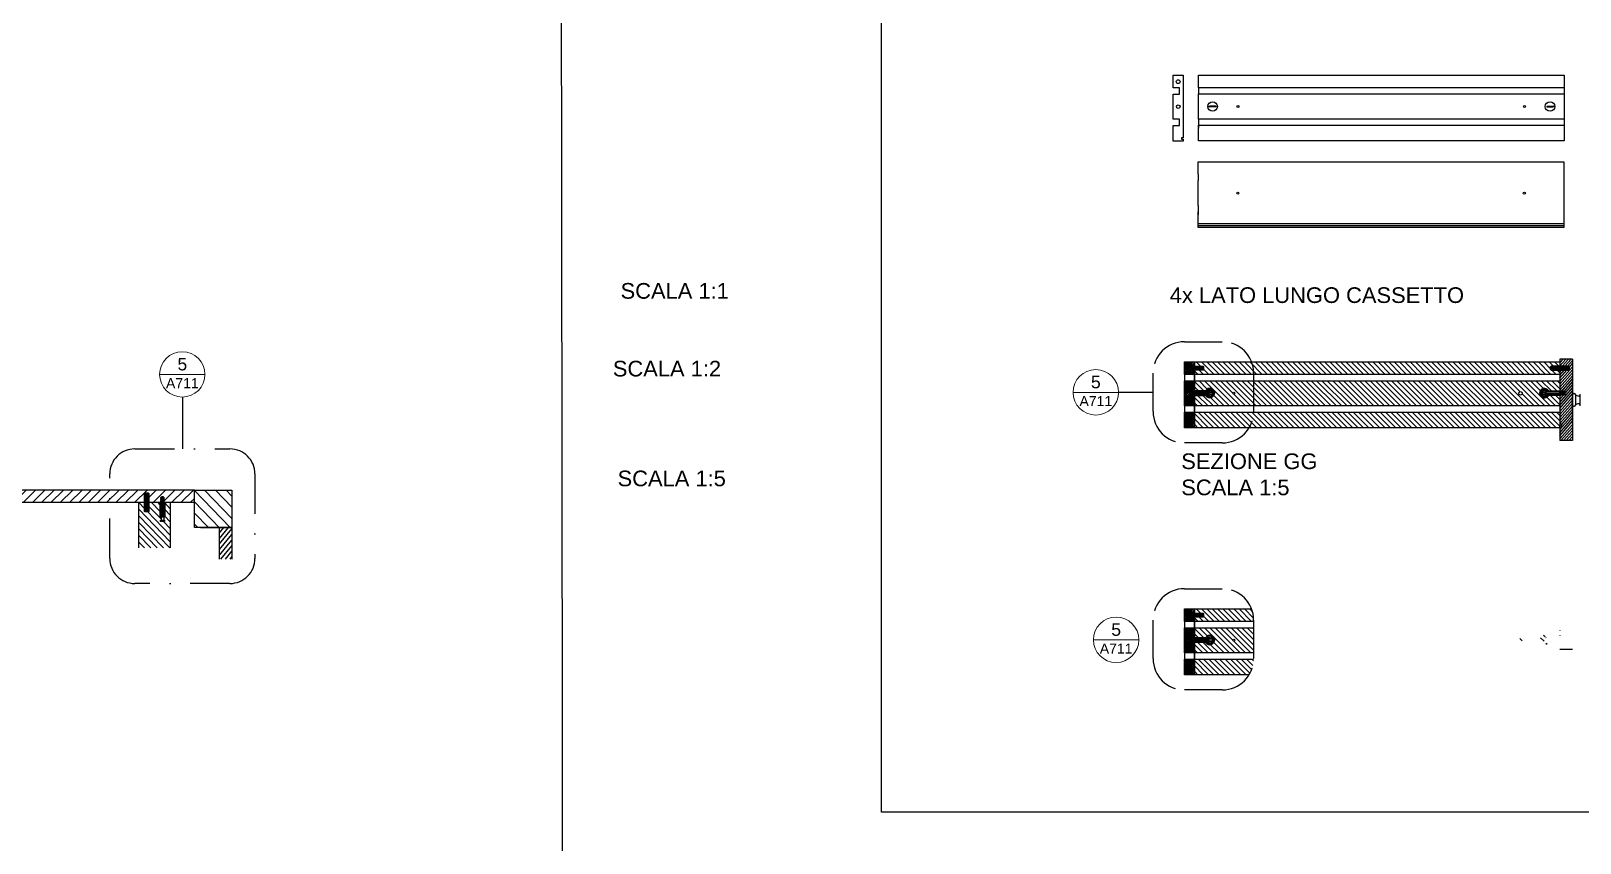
# Model space of a CAD drawing. Header units: millimetres. Extents: x 233 to 6102, y 2 to 2508.
# Drawn here: x 4704 to 4951.2, y 1903.2 to 2032.7 of the extents above; entities that cross this region are included whole.
import ezdxf
from ezdxf.enums import TextEntityAlignment as Align

# ---------------------------------------------------------------- set-up
doc = ezdxf.new("R2010")
doc.units = ezdxf.units.MM
doc.linetypes.add('TRATTOPUNTO2', pattern=[12.7, 6.35, -3.175, 0, -3.175])
doc.layers.add('A-ANNO-SYMB', color=202, linetype='Continuous', lineweight=18)
for name, color, linetype in [('ALTRE LINEE', 70, 'Continuous'), ('CONTRONO SEZIONI', 26, 'Continuous'), ('G-ANNO-GEOMETRY', 7, 'Continuous'), ('G-ANNO-SYSTEM', 7, 'Continuous'), ('SIMBOLI', 201, 'Continuous'), ('Viti', 3, 'Continuous')]:
    doc.layers.add(name, color=color, linetype=linetype)
doc.styles.add('ARIAL', font='arial.ttf')
doc.styles.get("Standard").update_dxf_attribs({"font": 'arial.ttf'})
pattern_1 = [(45, (4313.34724, 2097.5608), (-0.12796865, 0.12796865), [])]
pattern_2 = [(45, (4313.34724, 2058.18178), (-0.12796865, 0.12796865), [])]

# ---------------------------------------------------------------- blocks, each defined once
blk = doc.blocks.new('DETAGLI')
at = {"layer": 'A-ANNO-SYMB', "linetype": 'Continuous'}
blk.add_line((486.66, 356.17), (504.76, 356.17), dxfattribs=at)
blk.add_circle((495.71, 356.17), 9.05, dxfattribs=at)
for tag, p in [('TAVOLA', (495.71, 362.76)), ('SEZIONE', (495.71, 354.67))]:
    blk.add_attdef(tag, text='', height=5, dxfattribs=at).set_placement(p, align=Align.TOP_CENTER)

msp = doc.modelspace()

# ---------------------------------------------------------------- hatches: boundary and pattern name
at = {"layer": 'ALTRE LINEE'}
h = msp.add_hatch(dxfattribs=at)
h.set_pattern_fill('ANSI31', color=256, scale=0.057)
h.set_pattern_definition(pattern_1)
h.paths.add_polyline_path([(4889.68, 1978.62), (4888.29, 1978.62), (4888.18, 1978.71), (4888.18, 1979.13), (4888.29, 1979.22), (4889.68, 1979.22), (4889.68, 1979.92), (4888.07, 1979.92), (4888.07, 1977.92), (4889.68, 1977.92)])
h = msp.add_hatch(dxfattribs=at)
h.set_pattern_fill('ANSI31', color=256, scale=0.19, angle=90)
h.set_pattern_definition([(135, (4313.34724, 2097.5608), (-0.42656217, -0.42656217), [])])
h.paths.add_polyline_path([(4895.82, 1974.92, -1), (4896.14, 1974.92, -1)], flags=16)
h.paths.add_polyline_path([(4895.89, 1974.92, -1), (4896.07, 1974.92, -1)], flags=0)
h.paths.add_polyline_path([(4892.88, 1974.95, -0.74706), (4891.49, 1974.53), (4891.49, 1974.58, 0.147415), (4892.34, 1974.47, 0.084542), (4892.46, 1974.76), (4891.97, 1974.76), (4891.97, 1974.56), (4891.88, 1974.56), (4891.88, 1975.33), (4891.97, 1975.33), (4891.97, 1975.12), (4892.46, 1975.12, 0.085849), (4892.34, 1975.42, 0.147415), (4891.49, 1975.31), (4891.49, 1975.36, -0.74706)], flags=16)
h.paths.add_polyline_path([(4892.72, 1974.65), (4892.49, 1974.65), (4892.49, 1975.24), (4892.72, 1975.24)], flags=0)
h.paths.add_polyline_path([(4941.99, 1974.92, -1), (4941.42, 1974.92, -1)], flags=16)
h.paths.add_polyline_path([(4941.49, 1974.98), (4941.64, 1974.98), (4941.64, 1975.13), (4941.76, 1975.13), (4941.76, 1974.98), (4941.91, 1974.98), (4941.91, 1974.86), (4941.76, 1974.86), (4941.76, 1974.71), (4941.64, 1974.71), (4941.64, 1974.86), (4941.49, 1974.86)], flags=0)
h.paths.add_polyline_path([(4944.8, 1974.94, -0.74706), (4946.19, 1975.35), (4946.19, 1975.3, 0.147415), (4945.34, 1975.42, 0.084542), (4945.23, 1975.12), (4945.71, 1975.12), (4945.71, 1975.33), (4945.8, 1975.33), (4945.8, 1974.56), (4945.71, 1974.56), (4945.71, 1974.76), (4945.23, 1974.76, 0.085849), (4945.34, 1974.46, 0.147415), (4946.19, 1974.58), (4946.19, 1974.53, -0.74706)], flags=16)
h.paths.add_polyline_path([(4944.97, 1975.24), (4945.2, 1975.24), (4945.2, 1974.65), (4944.97, 1974.65)], flags=0)
h.paths.add_polyline_path([(4946.5, 1979.13), (4946.61, 1979.22), (4948, 1979.22), (4948, 1979.92), (4889.68, 1979.92), (4889.68, 1979.22), (4891.08, 1979.22), (4891.19, 1979.13), (4891.19, 1978.71), (4891.08, 1978.62), (4889.68, 1978.62), (4889.68, 1977.92), (4948, 1977.92), (4948, 1978.62), (4946.61, 1978.62), (4946.5, 1978.71)])
h.paths.add_polyline_path([(4948, 1971.92), (4889.68, 1971.92), (4889.68, 1969.97), (4889.68, 1969.42), (4891.29, 1969.42), (4948, 1969.42), (4948, 1969.67)])
h.paths.add_polyline_path([(4945.8, 1974.59), (4945.8, 1975.29), (4947.95, 1975.29), (4947.95, 1975.33), (4948, 1975.33), (4948, 1976.92), (4889.68, 1976.92), (4889.68, 1975.33), (4889.74, 1975.33), (4889.74, 1975.29), (4891.88, 1975.29), (4891.88, 1974.59), (4889.74, 1974.59), (4889.74, 1974.56), (4889.68, 1974.56), (4889.68, 1972.92), (4948, 1972.92), (4948, 1974.56), (4947.95, 1974.56), (4947.95, 1974.59)])
h = msp.add_hatch(dxfattribs=at)
h.set_pattern_fill('ANSI31', color=256, scale=0.1, angle=184)
h.set_pattern_definition([(229, (4313.34724, 2097.5608), (0.23962029, -0.20829874), [])])
edge = h.paths.add_edge_path()
edge.add_line((4950, 1980.37), (4948, 1980.37))
edge.add_line((4948, 1980.37), (4948, 1979.22))
edge.add_line((4948, 1979.22), (4949.39, 1979.22))
edge.add_line((4949.39, 1979.22), (4949.51, 1979.13))
edge.add_line((4949.51, 1979.13), (4949.51, 1978.71))
edge.add_line((4949.51, 1978.71), (4949.39, 1978.62))
edge.add_line((4949.39, 1978.62), (4948, 1978.62))
edge.add_line((4948, 1978.62), (4948, 1975.16))
edge.add_line((4948, 1975.16), (4948.14, 1975.16))
edge.add_line((4948.14, 1975.16), (4948.16, 1975.25))
edge.add_line((4948.16, 1975.25), (4948.21, 1975.25))
edge.add_line((4948.21, 1975.25), (4948.21, 1975.16))
edge.add_line((4948.21, 1975.16), (4948.3, 1975.16))
edge.add_line((4948.3, 1975.16), (4948.32, 1975.25))
edge.add_line((4948.32, 1975.25), (4948.37, 1975.25))
edge.add_line((4948.37, 1975.25), (4948.37, 1975.16))
edge.add_line((4948.37, 1975.16), (4948.44, 1975.16))
edge.add_line((4948.44, 1975.16), (4948.47, 1975.25))
edge.add_line((4948.47, 1975.25), (4948.52, 1975.25))
edge.add_line((4948.52, 1975.25), (4948.52, 1975.16))
edge.add_line((4948.52, 1975.16), (4948.59, 1975.16))
edge.add_line((4948.59, 1975.16), (4948.61, 1975.25))
edge.add_line((4948.61, 1975.25), (4948.66, 1975.25))
edge.add_line((4948.66, 1975.25), (4948.66, 1975.16))
edge.add_line((4948.66, 1975.16), (4948.73, 1975.16))
edge.add_line((4948.73, 1975.16), (4948.75, 1975.25))
edge.add_line((4948.75, 1975.25), (4948.8, 1975.25))
edge.add_line((4948.8, 1975.25), (4948.8, 1975.16))
edge.add_line((4948.8, 1975.16), (4948.85, 1975.16))
edge.add_arc((4948.65, 1974.96), 0.285, -46.2996, 46.2996, ccw=False)
edge.add_line((4948.85, 1974.75), (4948.68, 1974.75))
edge.add_line((4948.68, 1974.75), (4948.65, 1974.67))
edge.add_line((4948.65, 1974.67), (4948.6, 1974.67))
edge.add_line((4948.6, 1974.67), (4948.6, 1974.75))
edge.add_line((4948.6, 1974.75), (4948.53, 1974.75))
edge.add_line((4948.53, 1974.75), (4948.51, 1974.67))
edge.add_line((4948.51, 1974.67), (4948.46, 1974.67))
edge.add_line((4948.46, 1974.67), (4948.46, 1974.75))
edge.add_line((4948.46, 1974.75), (4948.39, 1974.75))
edge.add_line((4948.39, 1974.75), (4948.37, 1974.67))
edge.add_line((4948.37, 1974.67), (4948.32, 1974.67))
edge.add_line((4948.32, 1974.67), (4948.32, 1974.75))
edge.add_line((4948.32, 1974.75), (4948.25, 1974.75))
edge.add_line((4948.25, 1974.75), (4948.23, 1974.67))
edge.add_line((4948.23, 1974.67), (4948.18, 1974.67))
edge.add_line((4948.18, 1974.67), (4948.18, 1974.75))
edge.add_line((4948.18, 1974.75), (4948.09, 1974.75))
edge.add_line((4948.09, 1974.75), (4948.07, 1974.67))
edge.add_line((4948.07, 1974.67), (4948, 1974.67))
edge.add_line((4948, 1974.67), (4948, 1969.97))
edge.add_line((4948, 1969.97), (4948.3, 1969.97))
edge.add_line((4948.3, 1969.97), (4948.3, 1969.72))
edge.add_line((4948.3, 1969.72), (4948, 1969.72))
edge.add_line((4948, 1969.72), (4948, 1969.42))
edge.add_line((4948, 1969.42), (4948, 1967.37))
edge.add_line((4948, 1967.37), (4950, 1967.37))
edge.add_line((4950, 1967.37), (4950, 1980.37))
h = msp.add_hatch(dxfattribs=at)
h.set_pattern_fill('ANSI31', color=256, scale=0.057)
h.set_pattern_definition(pattern_1)
h.paths.add_polyline_path([(4889.68, 1976.92), (4888.07, 1976.92), (4888.07, 1972.92), (4889.68, 1972.92), (4889.68, 1974.75), (4889.66, 1974.75), (4889.67, 1974.72), (4889.67, 1974.67), (4889.62, 1974.67), (4889.6, 1974.75), (4889.5, 1974.75), (4889.51, 1974.72), (4889.51, 1974.67), (4889.46, 1974.67), (4889.44, 1974.75), (4889.36, 1974.75), (4889.37, 1974.72), (4889.37, 1974.67), (4889.32, 1974.67), (4889.29, 1974.75), (4889.22, 1974.75), (4889.22, 1974.72), (4889.22, 1974.67), (4889.17, 1974.67), (4889.15, 1974.75), (4889.07, 1974.75), (4889.08, 1974.72), (4889.08, 1974.67), (4889.03, 1974.67), (4889.01, 1974.75), (4888.83, 1974.75, -0.427564), (4888.83, 1975.16), (4888.9, 1975.16), (4888.89, 1975.2), (4888.89, 1975.25), (4888.94, 1975.25), (4888.96, 1975.16), (4889.04, 1975.16), (4889.03, 1975.2), (4889.03, 1975.25), (4889.08, 1975.25), (4889.1, 1975.16), (4889.18, 1975.16), (4889.17, 1975.2), (4889.17, 1975.25), (4889.22, 1975.25), (4889.24, 1975.16), (4889.32, 1975.16), (4889.31, 1975.2), (4889.31, 1975.25), (4889.36, 1975.25), (4889.39, 1975.16), (4889.48, 1975.16), (4889.47, 1975.2), (4889.47, 1975.25), (4889.52, 1975.25), (4889.55, 1975.16), (4889.68, 1975.16)])
h.paths.add_polyline_path([(4889.68, 1971.92), (4888.07, 1971.92), (4888.07, 1969.42), (4889.68, 1969.42), (4889.68, 1969.72), (4889.38, 1969.72), (4889.38, 1969.97), (4889.68, 1969.97)])
h = msp.add_hatch(dxfattribs=at)
h.set_pattern_fill('ANSI31', color=256, scale=0.39, angle=269)
h.set_pattern_definition([(314, (4214.6004, 2010.1503), (0.8907225, 0.8601607), [])])
h.paths.add_polyline_path([(4676.86, 1959.49), (4670.86, 1959.49), (4670.86, 1953.49), (4676.86, 1953.49)])
h.paths.add_polyline_path([(4730.11, 1959.49), (4730.11, 1953.49), (4736.11, 1953.49), (4736.11, 1959.49)])
h = msp.add_hatch(dxfattribs=at)
h.set_pattern_fill('ANSI31', color=256, scale=0.33)
h.set_pattern_definition([(45, (4214.6004, 2010.1503), (-0.7408711, 0.7408711), [])])
edge = h.paths.add_edge_path()
edge.add_line((4722.12, 1957.49), (4722.12, 1958.86))
edge.add_line((4722.12, 1958.86), (4722.52, 1958.86))
edge.add_line((4722.52, 1958.86), (4722.52, 1959.49))
edge.add_line((4722.52, 1959.49), (4676.86, 1959.49))
edge.add_line((4676.86, 1959.49), (4676.86, 1957.49))
edge.add_line((4676.86, 1957.49), (4681.67, 1957.49))
edge.add_line((4681.67, 1957.49), (4681.67, 1957.55))
edge.add_line((4681.67, 1957.55), (4681.76, 1957.58))
edge.add_line((4681.76, 1957.58), (4681.76, 1957.68))
edge.add_line((4681.76, 1957.68), (4681.67, 1957.65))
edge.add_line((4681.67, 1957.65), (4681.67, 1957.72))
edge.add_line((4681.67, 1957.72), (4681.76, 1957.74))
edge.add_line((4681.76, 1957.74), (4681.76, 1957.82))
edge.add_line((4681.76, 1957.82), (4681.67, 1957.8))
edge.add_line((4681.67, 1957.8), (4681.67, 1957.86))
edge.add_line((4681.67, 1957.86), (4681.76, 1957.88))
edge.add_line((4681.76, 1957.88), (4681.76, 1957.96))
edge.add_line((4681.76, 1957.96), (4681.67, 1957.94))
edge.add_line((4681.67, 1957.94), (4681.67, 1958))
edge.add_line((4681.67, 1958), (4681.76, 1958.02))
edge.add_line((4681.76, 1958.02), (4681.76, 1958.1))
edge.add_line((4681.76, 1958.1), (4681.67, 1958.08))
edge.add_line((4681.67, 1958.08), (4681.67, 1958.14))
edge.add_line((4681.67, 1958.14), (4681.76, 1958.16))
edge.add_line((4681.76, 1958.16), (4681.76, 1958.34))
edge.add_arc((4681.96, 1958.14), 0.285, 43.7004, 136.2996, ccw=False)
edge.add_line((4682.17, 1958.34), (4682.17, 1958.28))
edge.add_line((4682.17, 1958.28), (4682.25, 1958.3))
edge.add_line((4682.25, 1958.3), (4682.25, 1958.24))
edge.add_line((4682.25, 1958.24), (4682.17, 1958.21))
edge.add_line((4682.17, 1958.21), (4682.17, 1958.14))
edge.add_line((4682.17, 1958.14), (4682.25, 1958.16))
edge.add_line((4682.25, 1958.16), (4682.25, 1958.1))
edge.add_line((4682.25, 1958.1), (4682.17, 1958.07))
edge.add_line((4682.17, 1958.07), (4682.17, 1958))
edge.add_line((4682.17, 1958), (4682.25, 1958.02))
edge.add_line((4682.25, 1958.02), (4682.25, 1957.96))
edge.add_line((4682.25, 1957.96), (4682.17, 1957.93))
edge.add_line((4682.17, 1957.93), (4682.17, 1957.85))
edge.add_line((4682.17, 1957.85), (4682.25, 1957.88))
edge.add_line((4682.25, 1957.88), (4682.25, 1957.81))
edge.add_line((4682.25, 1957.81), (4682.17, 1957.79))
edge.add_line((4682.17, 1957.79), (4682.17, 1957.69))
edge.add_line((4682.17, 1957.69), (4682.25, 1957.71))
edge.add_line((4682.25, 1957.71), (4682.25, 1957.65))
edge.add_line((4682.25, 1957.65), (4682.17, 1957.63))
edge.add_line((4682.17, 1957.63), (4682.17, 1957.49))
edge.add_line((4682.17, 1957.49), (4684.05, 1957.49))
edge.add_line((4684.05, 1957.49), (4684.05, 1958.86))
edge.add_line((4684.05, 1958.86), (4684.17, 1959.01))
edge.add_line((4684.17, 1959.01), (4684.73, 1959.01))
edge.add_line((4684.73, 1959.01), (4684.85, 1958.86))
edge.add_line((4684.85, 1958.86), (4684.85, 1957.49))
edge.add_line((4684.85, 1957.49), (4722.12, 1957.49))
h.paths.add_polyline_path([(4724.81, 1957.49), (4724.81, 1957.63), (4725.02, 1957.57), (4725.02, 1959.49), (4722.52, 1959.49), (4722.52, 1958.86), (4722.92, 1958.86), (4722.92, 1957.49)])
h.paths.add_polyline_path([(4725.02, 1957.79), (4725.3, 1957.72), (4725.3, 1957.67), (4725.25, 1957.67), (4725.22, 1957.68), (4725.22, 1957.49), (4730.11, 1957.49), (4730.11, 1959.49), (4725.02, 1959.49)])
h = msp.add_hatch(dxfattribs=at)
h.set_pattern_fill('ANSI31', color=256, scale=0.23, angle=269)
h.set_pattern_definition([(314, (4214.6004, 2010.15034), (0.5252979, 0.5072743), [])])
h.paths.add_polyline_path([(4724.67, 1957.44), (4724.78, 1957.44), (4724.78, 1955.29), (4724.67, 1955.29)])
h.paths.add_polyline_path([(4724.97, 1955.29), (4724.78, 1955.29), (4724.78, 1957.44), (4724.97, 1957.44)])
h.paths.add_polyline_path([(4725.07, 1955.29), (4724.97, 1955.29), (4724.97, 1957.44), (4725.07, 1957.44)])
h.paths.add_polyline_path([(4725.27, 1955.29), (4725.07, 1955.29), (4725.07, 1957.44), (4725.27, 1957.44)])
h.paths.add_polyline_path([(4725.38, 1955.29), (4725.27, 1955.29), (4725.27, 1957.44), (4725.38, 1957.44)])
h.paths.add_polyline_path([(4725.21, 1955.2), (4725.21, 1954.69), (4724.84, 1954.69), (4724.84, 1955.2)])
h.paths.add_polyline_path([(4724.73, 1954.46), (4724.73, 1954.69), (4725.32, 1954.69), (4725.32, 1954.46)])
h.paths.add_polyline_path([(4680.7, 1950.29), (4685.7, 1950.29), (4685.7, 1957.49), (4684.85, 1957.49), (4684.85, 1956.14), (4684.73, 1955.99), (4684.45, 1955.99), (4684.17, 1955.99), (4684.05, 1956.14), (4684.05, 1957.49), (4682.34, 1957.49), (4682.34, 1957.44), (4682.3, 1955.29), (4682.34, 1955.29), (4682.34, 1955.2), (4682.13, 1955.2), (4682.13, 1954.69), (4682.25, 1954.69), (4682.25, 1954.46), (4681.66, 1954.46), (4681.66, 1954.69), (4681.77, 1954.69), (4681.77, 1955.2), (4681.56, 1955.2), (4681.56, 1955.29), (4681.6, 1957.44), (4681.56, 1957.44), (4680.7, 1957.45)])
h.paths.add_polyline_path([(4721.27, 1950.29), (4726.27, 1950.29), (4726.27, 1957.49), (4725.41, 1957.49), (4725.41, 1957.44), (4724.64, 1957.44), (4724.64, 1957.49), (4722.92, 1957.49), (4722.92, 1956.14), (4722.12, 1956.14), (4722.12, 1957.49), (4721.27, 1957.49)])
h = msp.add_hatch(dxfattribs=at)
h.set_pattern_fill('ANSI31', color=256, scale=0.18, angle=185)
h.set_pattern_definition([(230, (4214.6004, 2010.15034), (0.4377944, -0.3673531), [])])
h.paths.add_polyline_path([(4734.11, 1953.49), (4736.11, 1953.49), (4736.11, 1948.49), (4734.11, 1948.49)])
h = msp.add_hatch(dxfattribs=at)
h.set_pattern_fill('ANSI31', color=256, scale=0.057)
h.set_pattern_definition(pattern_2)
h.paths.add_polyline_path([(4889.68, 1939.24), (4888.29, 1939.24), (4888.18, 1939.33), (4888.18, 1939.75), (4888.29, 1939.84), (4889.68, 1939.84), (4889.68, 1940.54), (4888.07, 1940.54), (4888.07, 1938.54), (4889.68, 1938.54)])
h = msp.add_hatch(dxfattribs=at)
h.set_pattern_fill('ANSI31', color=256, scale=0.19, angle=90)
h.set_pattern_definition([(135, (4313.34724, 2058.1818), (-0.42656217, -0.42656217), [])])
h.paths.add_polyline_path([(4895.82, 1935.54, -1), (4896.14, 1935.54, -1)], flags=16)
h.paths.add_polyline_path([(4895.89, 1935.54, -1), (4896.07, 1935.54, -1)], flags=0)
h.paths.add_polyline_path([(4892.88, 1935.57, -0.74706), (4891.49, 1935.16), (4891.49, 1935.2, 0.147415), (4892.34, 1935.09, 0.084542), (4892.46, 1935.38), (4891.97, 1935.38), (4891.97, 1935.18), (4891.88, 1935.18), (4891.88, 1935.95), (4891.97, 1935.95), (4891.97, 1935.75), (4892.46, 1935.75, 0.085849), (4892.34, 1936.04, 0.147415), (4891.49, 1935.93), (4891.49, 1935.98, -0.74706)], flags=16)
h.paths.add_polyline_path([(4892.72, 1935.27), (4892.49, 1935.27), (4892.49, 1935.86), (4892.72, 1935.86)], flags=0)
h.paths.add_polyline_path([(4941.99, 1935.54, -1), (4941.42, 1935.54, -1)], flags=16)
h.paths.add_polyline_path([(4941.49, 1935.6), (4941.64, 1935.6), (4941.64, 1935.75), (4941.76, 1935.75), (4941.76, 1935.6), (4941.91, 1935.6), (4941.91, 1935.48), (4941.76, 1935.48), (4941.76, 1935.33), (4941.64, 1935.33), (4941.64, 1935.48), (4941.49, 1935.48)], flags=0)
h.paths.add_polyline_path([(4944.8, 1935.56, -0.74706), (4946.19, 1935.97), (4946.19, 1935.93, 0.147415), (4945.34, 1936.04, 0.084542), (4945.23, 1935.75), (4945.71, 1935.75), (4945.71, 1935.95), (4945.8, 1935.95), (4945.8, 1935.18), (4945.71, 1935.18), (4945.71, 1935.38), (4945.23, 1935.38, 0.085849), (4945.34, 1935.09, 0.147415), (4946.19, 1935.2), (4946.19, 1935.15, -0.74706)], flags=16)
h.paths.add_polyline_path([(4944.97, 1935.86), (4945.2, 1935.86), (4945.2, 1935.27), (4944.97, 1935.27)], flags=0)
edge = h.paths.add_edge_path()
edge.add_arc((4894.13, 1932.62), 5, 328.9262, 359.0751)
edge.add_line((4899.13, 1932.54), (4889.68, 1932.54))
edge.add_line((4889.68, 1932.54), (4889.68, 1930.59))
edge.add_line((4889.68, 1930.59), (4889.68, 1930.04))
edge.add_line((4889.68, 1930.04), (4898.41, 1930.04))
h.paths.add_polyline_path([(4899.13, 1933.54), (4899.13, 1937.54), (4889.68, 1937.54), (4889.68, 1935.95), (4889.74, 1935.95), (4889.74, 1935.91), (4891.88, 1935.91), (4891.88, 1935.21), (4889.74, 1935.21), (4889.74, 1935.18), (4889.68, 1935.18), (4889.68, 1933.54)])
h.paths.add_polyline_path([(4948, 1937.54), (4947.95, 1935.95), (4948, 1935.95)])
edge = h.paths.add_edge_path()
edge.add_arc((4894.13, 1938.76), 5, 360, 380.9284)
edge.add_line((4898.8, 1940.54), (4889.68, 1940.54))
edge.add_line((4889.68, 1940.54), (4889.68, 1939.84))
edge.add_line((4889.68, 1939.84), (4891.08, 1939.84))
edge.add_line((4891.08, 1939.84), (4891.19, 1939.75))
edge.add_line((4891.19, 1939.75), (4891.19, 1939.33))
edge.add_line((4891.19, 1939.33), (4891.08, 1939.24))
edge.add_line((4891.08, 1939.24), (4889.68, 1939.24))
edge.add_line((4889.68, 1939.24), (4889.68, 1938.54))
edge.add_line((4889.68, 1938.54), (4899.13, 1938.54))
edge.add_line((4899.13, 1938.54), (4899.13, 1938.76))
h = msp.add_hatch(dxfattribs=at)
h.set_pattern_fill('ANSI31', color=256, scale=0.057)
h.set_pattern_definition(pattern_2)
h.paths.add_polyline_path([(4889.68, 1937.54), (4888.07, 1937.54), (4888.07, 1933.54), (4889.68, 1933.54), (4889.68, 1935.37), (4889.66, 1935.37), (4889.67, 1935.34), (4889.67, 1935.29), (4889.62, 1935.29), (4889.6, 1935.37), (4889.5, 1935.37), (4889.51, 1935.34), (4889.51, 1935.29), (4889.46, 1935.29), (4889.44, 1935.37), (4889.36, 1935.37), (4889.37, 1935.34), (4889.37, 1935.29), (4889.32, 1935.29), (4889.29, 1935.37), (4889.22, 1935.37), (4889.22, 1935.34), (4889.22, 1935.29), (4889.17, 1935.29), (4889.15, 1935.37), (4889.07, 1935.37), (4889.08, 1935.34), (4889.08, 1935.29), (4889.03, 1935.29), (4889.01, 1935.37), (4888.83, 1935.37, -0.427564), (4888.83, 1935.78), (4888.9, 1935.78), (4888.89, 1935.82), (4888.89, 1935.87), (4888.94, 1935.87), (4888.96, 1935.78), (4889.04, 1935.78), (4889.03, 1935.82), (4889.03, 1935.87), (4889.08, 1935.87), (4889.1, 1935.78), (4889.18, 1935.78), (4889.17, 1935.82), (4889.17, 1935.87), (4889.22, 1935.87), (4889.24, 1935.78), (4889.32, 1935.78), (4889.31, 1935.82), (4889.31, 1935.87), (4889.36, 1935.87), (4889.39, 1935.78), (4889.48, 1935.78), (4889.47, 1935.82), (4889.47, 1935.87), (4889.52, 1935.87), (4889.55, 1935.78), (4889.68, 1935.78)])
h.paths.add_polyline_path([(4889.68, 1932.54), (4888.07, 1932.54), (4888.07, 1930.04), (4889.68, 1930.04), (4889.68, 1930.34), (4889.38, 1930.34), (4889.38, 1930.59), (4889.68, 1930.59)])
at = {"layer": 'Viti'}
h = msp.add_hatch(dxfattribs=at)
h.set_pattern_fill('ANSI31', color=256, scale=0.0084, angle=180)
h.set_pattern_definition([(225, (5524.338976, 1852.326216), (0.0188585379, -0.0188585379), [])])
h.paths.add_polyline_path([(4892.88, 1974.95, 0.294676), (4892.44, 1975.64), (4892.34, 1975.42, -0.085849), (4892.46, 1975.12), (4892.49, 1975.12), (4892.49, 1975.24), (4892.72, 1975.24), (4892.72, 1974.65), (4892.49, 1974.65), (4892.49, 1974.76), (4892.46, 1974.76, -0.084542), (4892.34, 1974.47, -0.094878), (4891.78, 1974.49), (4891.78, 1974.27, 0.559973)])
h = msp.add_hatch(dxfattribs=at)
h.set_pattern_fill('ANSI31', color=256, scale=0.0084)
h.set_pattern_definition([(45, (4313.347243, 2097.56081), (-0.0188585379, 0.0188585379), [])])
h.paths.add_polyline_path([(4944.8, 1974.94, 0.294676), (4945.25, 1974.25), (4945.34, 1974.46, -0.085849), (4945.23, 1974.76), (4945.2, 1974.76), (4945.2, 1974.65), (4944.97, 1974.65), (4944.97, 1975.24), (4945.2, 1975.24), (4945.2, 1975.12), (4945.23, 1975.12, -0.084542), (4945.34, 1975.42, -0.094878), (4945.9, 1975.4), (4945.9, 1975.62, 0.559973)])
h = msp.add_hatch(dxfattribs=at)
h.set_pattern_fill('ANSI31', color=256, scale=0.0084, angle=180)
h.set_pattern_definition([(225, (5524.338976, 1812.947183), (0.0188585379, -0.0188585379), [])])
h.paths.add_polyline_path([(4892.88, 1935.57, 0.294676), (4892.44, 1936.26), (4892.34, 1936.04, -0.085849), (4892.46, 1935.75), (4892.49, 1935.75), (4892.49, 1935.86), (4892.72, 1935.86), (4892.72, 1935.27), (4892.49, 1935.27), (4892.49, 1935.38), (4892.46, 1935.38, -0.084542), (4892.34, 1935.09, -0.094878), (4891.78, 1935.11), (4891.78, 1934.89, 0.559973)])

# ---------------------------------------------------------------- linework, layer by layer
at = {"layer": 'ALTRE LINEE'}
for p, q in [((4890.33, 2025.65), (4891.94, 2025.65)), ((4890.33, 2023.65), (4890.33, 2025.65)), ((4890.33, 2025.65), (4948.66, 2025.65)), ((4948.66, 2025.65), (4948.66, 2015.15)), ((4948.66, 2023.65), (4890.33, 2023.65)), ((4890.33, 2023.65), (4890.33, 2022.65)), ((4890.33, 2018.65), (4890.33, 2022.65)), ((4890.33, 2022.65), (4948.66, 2022.65)), ((4948.66, 2018.65), (4890.33, 2018.65)), ((4890.33, 2018.65), (4890.33, 2017.17)), ((4890.33, 2015.15), (4890.33, 2017.65)), ((4890.33, 2017.65), (4948.66, 2017.65)), ((4891.94, 2015.15), (4890.33, 2015.15)), ((4948.66, 2015.15), (4891.94, 2015.15)), ((4890.3, 2011.84), (4891.91, 2011.84)), ((4890.3, 2009.84), (4890.3, 2011.84)), ((4890.3, 2011.84), (4948.62, 2011.84)), ((4890.3, 2009.84), (4890.3, 2008.84)), ((4948.62, 2011.84), (4948.62, 2001.34)), ((4890.3, 2004.84), (4890.3, 2008.84)), ((4890.3, 2004.84), (4890.3, 2003.36)), ((4890.3, 2001.34), (4890.3, 2003.84)), ((4948.62, 2001.94), (4890.3, 2001.94)), ((4948.62, 2001.64), (4890.3, 2001.64)), ((4948.62, 2001.34), (4890.3, 2001.34)), ((4889.68, 1979.92), (4948, 1979.92)), ((4948, 1980.37), (4948, 1979.22)), ((4950, 1980.37), (4948, 1980.37)), ((4950, 1980.37), (4950, 1967.37)), ((4888.07, 1977.92), (4888.07, 1976.92)), ((4948, 1977.92), (4889.68, 1977.92)), ((4948, 1978.62), (4948, 1969.42)), ((4889.68, 1972.92), (4889.68, 1976.92)), ((4889.68, 1976.92), (4948, 1976.92)), ((4950.2, 1974.87), (4950.3, 1974.87)), ((4888.07, 1972.92), (4888.07, 1971.92)), ((4948, 1972.92), (4889.68, 1972.92)), ((4889.68, 1972.92), (4889.68, 1971.44)), ((4950, 1972.43), (4950, 1974.43)), ((4950, 1973.65), (4950.01, 1973.65)), ((4950.2, 1972.87), (4950.3, 1972.87)), ((4950.5, 1974.67), (4950.5, 1973.07)), ((4951.09, 1974.48), (4951.2, 1974.48)), ((4951.09, 1973.25), (4951.2, 1973.25)), ((4951.2, 1974.8), (4951.2, 1972.93)), ((4889.68, 1969.42), (4889.68, 1971.92)), ((4889.68, 1971.92), (4948, 1971.92)), ((4948.3, 1970.02), (4948, 1970.02)), ((4948.3, 1969.72), (4948.3, 1970.02)), ((4891.29, 1969.42), (4889.68, 1969.42)), ((4948, 1969.42), (4891.29, 1969.42)), ((4948, 1969.72), (4948.3, 1969.72)), ((4948, 1969.42), (4948, 1969.72)), ((4948, 1969.67), (4948, 1967.37)), ((4950, 1967.37), (4948, 1967.37)), ((4730.11, 1959.49), (4676.86, 1959.49)), ((4722.12, 1957.49), (4684.85, 1957.49)), ((4721.27, 1950.29), (4721.27, 1957.49)), ((4730.11, 1957.49), (4722.92, 1957.49)), ((4726.27, 1957.49), (4726.27, 1950.29)), ((4731.08, 1953.49), (4736.11, 1953.49)), ((4734.11, 1948.49), (4734.11, 1953.49)), ((4736.11, 1953.49), (4736.11, 1948.49)), ((4889.68, 1940.54), (4898.8, 1940.54)), ((4888.07, 1938.54), (4888.07, 1937.54)), ((4899.13, 1938.54), (4889.68, 1938.54)), ((4889.68, 1933.54), (4889.68, 1937.54)), ((4889.68, 1937.54), (4899.13, 1937.54)), ((4888.07, 1933.54), (4888.07, 1932.54)), ((4899.13, 1933.54), (4889.68, 1933.54)), ((4889.68, 1933.54), (4889.68, 1932.06)), ((4950, 1934.08), (4948, 1934.08)), ((4889.68, 1930.04), (4889.68, 1932.54)), ((4889.68, 1932.54), (4899.13, 1932.54)), ((4891.29, 1930.04), (4889.68, 1930.04)), ((4898.41, 1930.04), (4891.29, 1930.04))]:
    msp.add_line(p, q, dxfattribs=at)
for points in [[(4886.29, 2025.63), (4887.9, 2025.63), (4887.9, 2015.67), (4887.6, 2015.67), (4887.6, 2015.43), (4887.9, 2015.43), (4887.9, 2015.13), (4886.29, 2015.13), (4886.29, 2017.63), (4887.29, 2017.63), (4887.29, 2018.63), (4886.29, 2018.63), (4886.29, 2022.63), (4887.29, 2022.63), (4887.29, 2023.63), (4886.29, 2023.63), (4886.29, 2025.63)], [(4888.07, 1979.92), (4889.68, 1979.92), (4889.68, 1979.22)], [(4889.68, 1978.62), (4889.68, 1969.97), (4889.38, 1969.97), (4889.38, 1969.72), (4889.68, 1969.72), (4889.68, 1969.42), (4888.07, 1969.42), (4888.07, 1971.92), (4889.68, 1971.92), (4889.68, 1972.92), (4888.07, 1972.92), (4888.07, 1976.92), (4889.68, 1976.92), (4889.68, 1977.92), (4888.07, 1977.92), (4888.07, 1979.92)], [(4730.11, 1953.49), (4730.11, 1959.49), (4736.11, 1959.49), (4736.11, 1953.49), (4730.11, 1953.49)], [(4888.07, 1940.54), (4889.68, 1940.54), (4889.68, 1939.84)], [(4889.68, 1939.24), (4889.68, 1930.59), (4889.38, 1930.59), (4889.38, 1930.34), (4889.68, 1930.34), (4889.68, 1930.04), (4888.07, 1930.04), (4888.07, 1932.54), (4889.68, 1932.54), (4889.68, 1933.54), (4888.07, 1933.54), (4888.07, 1937.54), (4889.68, 1937.54), (4889.68, 1938.54), (4888.07, 1938.54), (4888.07, 1940.54)]]:
    msp.add_lwpolyline(points, dxfattribs=at)
for centre, radius in [((4887.09, 2024.6), 0.3), ((4887.09, 2020.63), 0.289), ((4896.63, 2020.65), 0.161), ((4942.35, 2020.65), 0.161), ((4896.6, 2006.84), 0.161), ((4942.32, 2006.84), 0.161), ((4895.98, 1974.92), 0.161), ((4941.7, 1974.92), 0.284), ((4895.98, 1935.54), 0.161)]:
    msp.add_circle(centre, radius, dxfattribs=at)
for centre, radius, start, end in [((4950.2, 1974.67), 0.2, 90, 180), ((4950.3, 1974.67), 0.2, 0, 90), ((4950.2, 1973.07), 0.2, 180, 270), ((4950.3, 1973.07), 0.2, 270, 0), ((4950.69, 1974.79), 0.2, 197.9896, 241.0125), ((4950.69, 1972.94), 0.2, 118.9875, 162.0104), ((4951.11, 1975.55), 1.07, 241.0125, 271.0383), ((4951.11, 1972.18), 1.07, 88.9617, 118.9875)]:
    msp.add_arc(centre, radius, start, end, dxfattribs=at)
at = {"layer": 'CONTRONO SEZIONI', "linetype": 'TRATTOPUNTO2', "lineweight": -3}
for points in [[(4888.08, 1983.14), (4894.13, 1983.14)], [(4883.08, 1972), (4883.08, 1978.14)], [(4899.13, 1978.14), (4899.13, 1972)], [(4720.6, 1966.05), (4735.78, 1966.05)], [(4894.13, 1967), (4888.08, 1967)], [(4716.6, 1948.59), (4716.6, 1962.05)], [(4739.78, 1962.05), (4739.78, 1948.59)], [(4735.78, 1944.59), (4720.6, 1944.59)], [(4888.08, 1943.76), (4894.13, 1943.76)], [(4883.08, 1932.62), (4883.08, 1938.76)], [(4899.13, 1938.76), (4899.13, 1932.62)], [(4894.13, 1927.62), (4888.08, 1927.62)]]:
    msp.add_lwpolyline(points, dxfattribs=at)
for centre, radius, start, end in [((4888.08, 1978.14), 5, 90, 180), ((4894.13, 1978.14), 5, 0, 90), ((4888.08, 1972), 5, 180, 270), ((4894.13, 1972), 5, 270, 0), ((4720.6, 1962.05), 4, 90, 180), ((4735.78, 1962.05), 4, 0, 90), ((4720.6, 1948.59), 4, 180, 270), ((4735.78, 1948.59), 4, 270, 0), ((4888.08, 1938.76), 5, 90, 180), ((4894.13, 1938.76), 5, 0, 90), ((4888.08, 1932.62), 5, 180, 270), ((4894.13, 1932.62), 5, 270, 0)]:
    msp.add_arc(centre, radius, start, end, dxfattribs=at)
at = {"layer": 'G-ANNO-GEOMETRY'}
for p, q in [((4889.68, 1979.92), (4891.29, 1979.92)), ((4889.68, 1979.22), (4889.68, 1979.92)), ((4948, 1979.92), (4948, 1979.22)), ((4889.68, 1977.92), (4889.68, 1978.62)), ((4889.68, 1977.92), (4889.68, 1976.92)), ((4889.68, 1974.56), (4889.68, 1975.33)), ((4891.88, 1975.33), (4891.97, 1975.33)), ((4891.97, 1975.33), (4891.97, 1974.56)), ((4891.97, 1974.56), (4891.97, 1975.33)), ((4945.71, 1975.33), (4945.71, 1974.56)), ((4945.8, 1975.33), (4945.71, 1975.33)), ((4948.52, 1975.25), (4948.52, 1975.2)), ((4891.97, 1974.56), (4891.88, 1974.56)), ((4945.71, 1974.56), (4945.8, 1974.56)), ((4889.68, 1940.54), (4891.29, 1940.54)), ((4889.68, 1939.84), (4889.68, 1940.54)), ((4889.68, 1938.54), (4889.68, 1939.24)), ((4889.68, 1938.54), (4889.68, 1937.54)), ((4889.68, 1935.18), (4889.68, 1935.95)), ((4891.88, 1935.95), (4891.97, 1935.95)), ((4891.97, 1935.95), (4891.97, 1935.18)), ((4891.97, 1935.18), (4891.97, 1935.95)), ((4891.97, 1935.18), (4891.88, 1935.18))]:
    msp.add_line(p, q, dxfattribs=at)
for points in [[(4246.55, 2168.87), (4788.5, 2167.25), (4789.13, 1676.2), (4247.18, 1677.82)], [(4839.77, 2113.61), (5220.66, 2113.61), (5220.66, 1908.13), (4839.77, 1908.13)]]:
    msp.add_lwpolyline(points, close=True, dxfattribs=at)
for points in [[(4892.46, 1974.76), (4891.97, 1974.76), (4891.97, 1975.12), (4892.46, 1975.12)], [(4945.2, 1974.76), (4945.2, 1974.76)], [(4892.46, 1935.38), (4891.97, 1935.38), (4891.97, 1935.75), (4892.46, 1935.75)]]:
    msp.add_lwpolyline(points, dxfattribs=at)
at = {"layer": 'SIMBOLI', "linetype": 'TRATTOPUNTO2', "lineweight": -3}
msp.add_line((4883.08, 1975.07), (4877.57, 1975.07), dxfattribs=at)
at = {"layer": 'SIMBOLI', "lineweight": -3}
msp.add_line((4728.19, 1974.31), (4728.19, 1966.05), dxfattribs=at)
at = {"layer": 'Viti'}
for p, q in [((4891.86, 2020.65), (4892.03, 2020.71)), ((4891.86, 2020.65), (4892.03, 2020.59)), ((4892.03, 2020.71), (4892.03, 2020.59)), ((4893.07, 2020.71), (4892.07, 2020.71)), ((4892.57, 2020.71), (4892.07, 2020.71)), ((4892.07, 2020.71), (4892.07, 2020.59)), ((4893.07, 2020.59), (4892.07, 2020.59)), ((4893.07, 2020.71), (4893.07, 2020.59)), ((4945.92, 2020.71), (4946.92, 2020.71)), ((4945.92, 2020.71), (4945.92, 2020.59)), ((4945.92, 2020.59), (4946.92, 2020.59)), ((4946.42, 2020.71), (4946.92, 2020.71)), ((4946.92, 2020.71), (4946.92, 2020.59)), ((4946.96, 2020.71), (4946.96, 2020.59)), ((4947.12, 2020.65), (4946.96, 2020.71)), ((4947.12, 2020.65), (4946.96, 2020.59)), ((4888.18, 1979.13), (4888.29, 1979.22)), ((4888.18, 1978.71), (4888.18, 1979.13)), ((4888.29, 1978.62), (4888.18, 1978.71)), ((4888.29, 1979.22), (4891.08, 1979.22)), ((4888.29, 1979.22), (4888.29, 1978.62)), ((4891.08, 1978.62), (4888.29, 1978.62)), ((4888.35, 1979.13), (4891.02, 1979.13)), ((4888.35, 1979.03), (4891.01, 1979.03)), ((4888.35, 1978.92), (4891.01, 1978.92)), ((4888.35, 1978.82), (4891.01, 1978.82)), ((4888.35, 1978.71), (4891.01, 1978.71)), ((4891.08, 1979.22), (4891.08, 1978.62)), ((4891.19, 1979.13), (4891.08, 1979.22)), ((4891.08, 1978.62), (4891.19, 1978.71)), ((4891.19, 1978.71), (4891.19, 1979.13)), ((4891.19, 1978.92), (4891.19, 1979.11)), ((4946.5, 1979.13), (4946.61, 1979.22)), ((4946.5, 1978.71), (4946.5, 1979.13)), ((4946.5, 1978.92), (4946.5, 1979.11)), ((4946.61, 1978.62), (4946.5, 1978.71)), ((4946.61, 1979.22), (4946.61, 1978.62)), ((4949.39, 1979.22), (4946.61, 1979.22)), ((4946.61, 1978.62), (4949.39, 1978.62)), ((4949.33, 1979.13), (4946.67, 1979.13)), ((4949.33, 1979.03), (4946.68, 1979.03)), ((4949.33, 1978.92), (4946.68, 1978.92)), ((4949.33, 1978.82), (4946.68, 1978.82)), ((4949.33, 1978.71), (4946.68, 1978.71)), ((4949.51, 1979.13), (4949.39, 1979.22)), ((4949.39, 1979.22), (4949.39, 1978.62)), ((4949.39, 1978.62), (4949.51, 1978.71)), ((4949.51, 1978.71), (4949.51, 1979.13)), ((4888.9, 1975.16), (4889.01, 1974.75)), ((4888.96, 1975.16), (4889.07, 1974.75)), ((4889.04, 1975.16), (4889.15, 1974.75)), ((4889.1, 1975.16), (4889.22, 1974.75)), ((4889.18, 1975.16), (4889.29, 1974.75)), ((4889.24, 1975.16), (4889.36, 1974.75)), ((4889.32, 1975.16), (4889.44, 1974.75)), ((4889.39, 1975.16), (4889.5, 1974.75)), ((4889.48, 1975.16), (4889.6, 1974.75)), ((4889.55, 1975.16), (4889.66, 1974.75)), ((4891.88, 1974.56), (4891.88, 1975.33)), ((4892.44, 1975.64), (4892.34, 1975.42)), ((4945.8, 1974.56), (4945.8, 1975.33)), ((4945.9, 1975.62), (4945.9, 1975.4)), ((4948, 1975.16), (4948.85, 1975.16)), ((4948.16, 1975.25), (4948.02, 1974.72)), ((4948.07, 1974.67), (4948.21, 1975.2)), ((4948.21, 1975.25), (4948.16, 1975.25)), ((4948.32, 1975.25), (4948.18, 1974.72)), ((4948.21, 1975.25), (4948.21, 1975.2)), ((4948.23, 1974.67), (4948.37, 1975.2)), ((4948.37, 1975.25), (4948.32, 1975.25)), ((4948.47, 1975.25), (4948.32, 1974.72)), ((4948.37, 1975.25), (4948.37, 1975.2)), ((4948.37, 1974.67), (4948.52, 1975.2)), ((4948.61, 1975.25), (4948.46, 1974.72)), ((4948.52, 1975.25), (4948.47, 1975.25)), ((4948.51, 1974.67), (4948.66, 1975.2)), ((4948.75, 1975.25), (4948.6, 1974.72)), ((4948.66, 1975.25), (4948.61, 1975.25)), ((4948.65, 1974.67), (4948.8, 1975.2)), ((4948.66, 1975.25), (4948.66, 1975.2)), ((4948.8, 1975.25), (4948.75, 1975.25)), ((4948.8, 1975.25), (4948.8, 1975.2)), ((4891.78, 1974.49), (4891.78, 1974.27)), ((4945.34, 1974.46), (4945.25, 1974.25)), ((4948.85, 1974.75), (4948, 1974.75)), ((4948.02, 1974.72), (4948.02, 1974.67)), ((4948.02, 1974.67), (4948.07, 1974.67)), ((4948.18, 1974.72), (4948.18, 1974.67)), ((4948.18, 1974.67), (4948.23, 1974.67)), ((4948.32, 1974.72), (4948.32, 1974.67)), ((4948.32, 1974.67), (4948.37, 1974.67)), ((4948.46, 1974.72), (4948.46, 1974.67)), ((4948.46, 1974.67), (4948.51, 1974.67)), ((4948.6, 1974.72), (4948.6, 1974.67)), ((4948.6, 1974.67), (4948.65, 1974.67)), ((4722.24, 1959.01), (4722.12, 1958.86)), ((4722.12, 1958.86), (4722.92, 1958.86)), ((4722.12, 1958.86), (4722.12, 1956.14)), ((4722.81, 1959.01), (4722.24, 1959.01)), ((4722.24, 1958.76), (4722.24, 1956.22)), ((4722.38, 1958.76), (4722.38, 1956.23)), ((4722.52, 1958.76), (4722.52, 1956.23)), ((4722.67, 1958.76), (4722.67, 1956.23)), ((4722.92, 1958.86), (4722.81, 1959.01)), ((4722.81, 1958.76), (4722.81, 1956.23)), ((4722.92, 1956.14), (4722.92, 1958.86)), ((4724.72, 1958.29), (4724.72, 1958.24)), ((4724.72, 1958.29), (4724.77, 1958.29)), ((4724.72, 1958.24), (4725.25, 1958.09)), ((4724.72, 1958.15), (4724.72, 1958.1)), ((4724.72, 1958.15), (4724.77, 1958.15)), ((4724.72, 1958.1), (4725.25, 1957.95)), ((4724.72, 1958.01), (4724.72, 1957.96)), ((4724.72, 1958.01), (4724.77, 1958.01)), ((4724.72, 1957.96), (4725.25, 1957.81)), ((4724.72, 1957.86), (4724.72, 1957.81)), ((4724.72, 1957.86), (4724.77, 1957.86)), ((4724.72, 1957.81), (4725.25, 1957.67)), ((4724.72, 1957.7), (4724.72, 1957.65)), ((4724.72, 1957.7), (4724.77, 1957.7)), ((4724.72, 1957.65), (4725.25, 1957.5)), ((4725.3, 1958.14), (4724.77, 1958.29)), ((4725.3, 1958), (4724.77, 1958.15)), ((4725.3, 1957.86), (4724.77, 1958.01)), ((4725.3, 1957.72), (4724.77, 1957.86)), ((4725.3, 1957.55), (4724.77, 1957.7)), ((4724.81, 1958.28), (4724.81, 1958.34)), ((4724.81, 1958.14), (4724.81, 1958.21)), ((4724.81, 1958), (4724.81, 1958.07)), ((4724.81, 1957.85), (4724.81, 1957.93)), ((4724.81, 1957.69), (4724.81, 1957.79)), ((4724.81, 1957.49), (4724.81, 1957.63)), ((4725.22, 1958.34), (4725.22, 1958.16)), ((4725.22, 1958.1), (4725.22, 1958.02)), ((4725.22, 1957.96), (4725.22, 1957.88)), ((4725.22, 1957.82), (4725.22, 1957.74)), ((4725.22, 1957.68), (4725.22, 1957.58)), ((4725.25, 1958.09), (4725.3, 1958.09)), ((4725.25, 1957.95), (4725.3, 1957.95)), ((4725.25, 1957.81), (4725.3, 1957.81)), ((4725.25, 1957.67), (4725.3, 1957.67)), ((4725.3, 1958.09), (4725.3, 1958.14)), ((4725.3, 1957.95), (4725.3, 1958)), ((4725.3, 1957.81), (4725.3, 1957.86)), ((4725.3, 1957.67), (4725.3, 1957.72)), ((4722.12, 1956.14), (4722.92, 1956.14)), ((4722.24, 1955.99), (4722.12, 1956.14)), ((4722.81, 1955.99), (4722.24, 1955.99)), ((4722.52, 1955.99), (4722.27, 1955.99)), ((4722.92, 1956.14), (4722.81, 1955.99)), ((4725.41, 1955.29), (4724.64, 1955.29)), ((4724.64, 1955.29), (4724.64, 1955.2)), ((4724.64, 1955.2), (4725.41, 1955.2)), ((4725.22, 1957.51), (4725.22, 1957.49)), ((4725.25, 1957.5), (4725.3, 1957.5)), ((4725.3, 1957.5), (4725.3, 1957.55)), ((4725.41, 1955.2), (4725.41, 1955.29)), ((4888.18, 1939.75), (4888.29, 1939.84)), ((4888.18, 1939.33), (4888.18, 1939.75)), ((4888.29, 1939.24), (4888.18, 1939.33)), ((4888.29, 1939.84), (4891.08, 1939.84)), ((4888.29, 1939.84), (4888.29, 1939.24)), ((4891.08, 1939.24), (4888.29, 1939.24)), ((4888.35, 1939.75), (4891.02, 1939.75)), ((4888.35, 1939.65), (4891.01, 1939.65)), ((4888.35, 1939.54), (4891.01, 1939.54)), ((4888.35, 1939.44), (4891.01, 1939.44)), ((4888.35, 1939.33), (4891.01, 1939.33)), ((4891.08, 1939.84), (4891.08, 1939.24)), ((4891.19, 1939.75), (4891.08, 1939.84)), ((4891.08, 1939.24), (4891.19, 1939.33)), ((4891.19, 1939.33), (4891.19, 1939.75)), ((4891.19, 1939.54), (4891.19, 1939.73)), ((4888.9, 1935.78), (4889.01, 1935.37)), ((4888.96, 1935.78), (4889.07, 1935.37)), ((4889.04, 1935.78), (4889.15, 1935.37)), ((4889.1, 1935.78), (4889.22, 1935.37)), ((4889.18, 1935.78), (4889.29, 1935.37)), ((4889.24, 1935.78), (4889.36, 1935.37)), ((4889.32, 1935.78), (4889.44, 1935.37)), ((4889.39, 1935.78), (4889.5, 1935.37)), ((4889.48, 1935.78), (4889.6, 1935.37)), ((4889.55, 1935.78), (4889.66, 1935.37)), ((4891.88, 1935.18), (4891.88, 1935.95)), ((4892.44, 1936.26), (4892.34, 1936.04)), ((4891.78, 1935.11), (4891.78, 1934.89))]:
    msp.add_line(p, q, dxfattribs=at)
for points in [[(4889.68, 1975.16), (4889.55, 1975.16), (4889.52, 1975.25), (4889.47, 1975.25), (4889.47, 1975.2), (4889.48, 1975.16), (4889.39, 1975.16), (4889.36, 1975.25), (4889.31, 1975.25), (4889.31, 1975.2), (4889.32, 1975.16), (4889.24, 1975.16), (4889.22, 1975.25), (4889.17, 1975.25), (4889.17, 1975.2), (4889.18, 1975.16), (4889.1, 1975.16), (4889.08, 1975.25), (4889.03, 1975.25), (4889.03, 1975.2), (4889.04, 1975.16), (4888.96, 1975.16), (4888.94, 1975.25), (4888.89, 1975.25), (4888.89, 1975.2), (4888.9, 1975.16), (4888.83, 1975.16, 0.427564), (4888.83, 1974.75), (4889.01, 1974.75, 0)], [(4889.68, 1975.33), (4889.74, 1975.33), (4889.74, 1975.3), (4891.49, 1975.3), (4891.88, 1975.3), (4891.88, 1975.33), (4891.97, 1975.33), (4891.97, 1975.12), (4892.46, 1975.12, 0.085849), (4892.34, 1975.42, 0.147415), (4891.49, 1975.31), (4891.49, 1975.36, -0.74706), (4892.88, 1974.95, -0.74706), (4891.49, 1974.53), (4891.49, 1974.58, 0.147415), (4892.34, 1974.47, 0.084542), (4892.46, 1974.76), (4891.97, 1974.76), (4891.97, 1974.56), (4891.88, 1974.56), (4891.88, 1974.59), (4889.74, 1974.59), (4889.74, 1974.56), (4889.68, 1974.56)], [(4891.49, 1974.53, 0.74706), (4892.88, 1974.95, 0.74706), (4891.49, 1975.36), (4891.49, 1975.31, -0.147415), (4892.34, 1975.42, -0.085849), (4892.46, 1975.12), (4892.49, 1975.12), (4892.49, 1975.24), (4892.72, 1975.24), (4892.72, 1974.65), (4892.49, 1974.65), (4892.49, 1974.76), (4892.46, 1974.76, -0.084542), (4892.34, 1974.47, -0.147415), (4891.49, 1974.58), (4891.49, 1974.53)], [(4948, 1974.56), (4947.95, 1974.56), (4947.95, 1974.59), (4946.19, 1974.59), (4945.8, 1974.59), (4945.8, 1974.56), (4945.71, 1974.56), (4945.71, 1974.76), (4945.23, 1974.76, 0.085849), (4945.34, 1974.46, 0.147415), (4946.19, 1974.58), (4946.19, 1974.53, -0.74706), (4944.8, 1974.94, -0.74706), (4946.19, 1975.35), (4946.19, 1975.3, 0.147415), (4945.34, 1975.42, 0.084542), (4945.23, 1975.12), (4945.71, 1975.12), (4945.71, 1975.33), (4945.8, 1975.33), (4945.8, 1975.29), (4947.95, 1975.29), (4947.95, 1975.33), (4948, 1975.33)], [(4946.19, 1975.35, 0.74706), (4944.8, 1974.94, 0.74706), (4946.19, 1974.53), (4946.19, 1974.58, -0.147415), (4945.34, 1974.46, -0.085849), (4945.23, 1974.76), (4945.2, 1974.76), (4945.2, 1974.65), (4944.97, 1974.65), (4944.97, 1975.24), (4945.2, 1975.24), (4945.2, 1975.12), (4945.23, 1975.12, -0.084542), (4945.34, 1975.42, -0.147415), (4946.19, 1975.3), (4946.19, 1975.35)], [(4889.68, 1935.78), (4889.55, 1935.78), (4889.52, 1935.87), (4889.47, 1935.87), (4889.47, 1935.82), (4889.48, 1935.78), (4889.39, 1935.78), (4889.36, 1935.87), (4889.31, 1935.87), (4889.31, 1935.82), (4889.32, 1935.78), (4889.24, 1935.78), (4889.22, 1935.87), (4889.17, 1935.87), (4889.17, 1935.82), (4889.18, 1935.78), (4889.1, 1935.78), (4889.08, 1935.87), (4889.03, 1935.87), (4889.03, 1935.82), (4889.04, 1935.78), (4888.96, 1935.78), (4888.94, 1935.87), (4888.89, 1935.87), (4888.89, 1935.82), (4888.9, 1935.78), (4888.83, 1935.78, 0.427564), (4888.83, 1935.37), (4889.01, 1935.37, 0)], [(4889.68, 1935.95), (4889.74, 1935.95), (4889.74, 1935.92), (4891.49, 1935.92), (4891.88, 1935.92), (4891.88, 1935.95), (4891.97, 1935.95), (4891.97, 1935.75), (4892.46, 1935.75, 0.085849), (4892.34, 1936.04, 0.147415), (4891.49, 1935.93), (4891.49, 1935.98, -0.74706), (4892.88, 1935.57, -0.74706), (4891.49, 1935.16), (4891.49, 1935.2, 0.147415), (4892.34, 1935.09, 0.084542), (4892.46, 1935.38), (4891.97, 1935.38), (4891.97, 1935.18), (4891.88, 1935.18), (4891.88, 1935.21), (4889.74, 1935.21), (4889.74, 1935.18), (4889.68, 1935.18)], [(4891.49, 1935.16, 0.74706), (4892.88, 1935.57, 0.74706), (4891.49, 1935.98), (4891.49, 1935.93, -0.147415), (4892.34, 1936.04, -0.085849), (4892.46, 1935.75), (4892.49, 1935.75), (4892.49, 1935.86), (4892.72, 1935.86), (4892.72, 1935.27), (4892.49, 1935.27), (4892.49, 1935.38), (4892.46, 1935.38, -0.084542), (4892.34, 1935.09, -0.147415), (4891.49, 1935.2), (4891.49, 1935.16)]]:
    msp.add_lwpolyline(points, format="xyb", dxfattribs=at)
for points in [[(4889.01, 1974.75), (4889.03, 1974.67), (4889.08, 1974.67), (4889.08, 1974.72), (4889.07, 1974.75), (4889.15, 1974.75), (4889.17, 1974.67), (4889.22, 1974.67), (4889.22, 1974.72), (4889.22, 1974.75), (4889.29, 1974.75), (4889.32, 1974.67), (4889.37, 1974.67), (4889.37, 1974.72), (4889.36, 1974.75), (4889.44, 1974.75), (4889.46, 1974.67), (4889.51, 1974.67), (4889.51, 1974.72), (4889.5, 1974.75), (4889.6, 1974.75), (4889.62, 1974.67), (4889.67, 1974.67), (4889.67, 1974.72), (4889.66, 1974.75), (4889.68, 1974.75), (4889.68, 1974.56), (4889.74, 1974.56), (4889.74, 1975.33), (4889.68, 1975.33), (4889.68, 1975.16)], [(4889.74, 1975.33), (4889.74, 1974.56), (4889.68, 1974.56), (4889.68, 1975.33), (4889.74, 1975.33)], [(4891.88, 1975.29), (4889.74, 1975.29), (4889.74, 1975.19), (4891.88, 1975.19)], [(4891.88, 1974.99), (4889.74, 1974.99), (4889.74, 1974.89), (4891.88, 1974.89)], [(4892.49, 1975.12), (4891.97, 1975.12), (4891.97, 1974.76), (4892.49, 1974.76)], [(4892.72, 1975.24), (4892.49, 1975.24), (4892.49, 1974.65), (4892.72, 1974.65), (4892.72, 1975.24)], [(4944.97, 1974.65), (4945.2, 1974.65), (4945.2, 1975.24), (4944.97, 1975.24), (4944.97, 1974.65)], [(4945.2, 1975.12), (4945.2, 1975.12)], [(4945.2, 1974.76), (4945.71, 1974.76), (4945.71, 1975.12), (4945.2, 1975.12)], [(4945.23, 1975.12), (4945.71, 1975.12), (4945.71, 1974.76), (4945.23, 1974.76)], [(4945.8, 1975.29), (4947.95, 1975.29), (4947.95, 1975.19), (4945.8, 1975.19)], [(4945.8, 1974.99), (4947.95, 1974.99), (4947.95, 1974.89), (4945.8, 1974.89)], [(4947.95, 1975.33), (4947.95, 1974.56), (4948, 1974.56), (4948, 1975.33), (4947.95, 1975.33)], [(4891.88, 1974.7), (4889.74, 1974.7), (4889.74, 1974.59), (4891.88, 1974.59)], [(4945.8, 1974.7), (4947.95, 1974.7), (4947.95, 1974.59), (4945.8, 1974.59)], [(4724.64, 1957.44), (4725.41, 1957.44), (4725.41, 1957.49), (4724.64, 1957.49), (4724.64, 1957.44)], [(4724.67, 1955.29), (4724.67, 1957.44), (4724.78, 1957.44), (4724.78, 1955.29)], [(4724.84, 1954.69), (4724.84, 1955.2), (4725.21, 1955.2), (4725.21, 1954.69)], [(4724.97, 1955.29), (4724.97, 1957.44), (4725.07, 1957.44), (4725.07, 1955.29)], [(4725.27, 1955.29), (4725.27, 1957.44), (4725.38, 1957.44), (4725.38, 1955.29)], [(4724.73, 1954.46), (4724.73, 1954.69), (4725.32, 1954.69), (4725.32, 1954.46), (4724.73, 1954.46)], [(4889.01, 1935.37), (4889.03, 1935.29), (4889.08, 1935.29), (4889.08, 1935.34), (4889.07, 1935.37), (4889.15, 1935.37), (4889.17, 1935.29), (4889.22, 1935.29), (4889.22, 1935.34), (4889.22, 1935.37), (4889.29, 1935.37), (4889.32, 1935.29), (4889.37, 1935.29), (4889.37, 1935.34), (4889.36, 1935.37), (4889.44, 1935.37), (4889.46, 1935.29), (4889.51, 1935.29), (4889.51, 1935.34), (4889.5, 1935.37), (4889.6, 1935.37), (4889.62, 1935.29), (4889.67, 1935.29), (4889.67, 1935.34), (4889.66, 1935.37), (4889.68, 1935.37), (4889.68, 1935.18), (4889.74, 1935.18), (4889.74, 1935.95), (4889.68, 1935.95), (4889.68, 1935.78)], [(4889.74, 1935.95), (4889.74, 1935.18), (4889.68, 1935.18), (4889.68, 1935.95), (4889.74, 1935.95)], [(4891.88, 1935.91), (4889.74, 1935.91), (4889.74, 1935.81), (4891.88, 1935.81)], [(4891.88, 1935.61), (4889.74, 1935.61), (4889.74, 1935.51), (4891.88, 1935.51)], [(4891.88, 1935.32), (4889.74, 1935.32), (4889.74, 1935.21), (4891.88, 1935.21)], [(4892.49, 1935.75), (4891.97, 1935.75), (4891.97, 1935.38), (4892.49, 1935.38)], [(4892.72, 1935.86), (4892.49, 1935.86), (4892.49, 1935.27), (4892.72, 1935.27), (4892.72, 1935.86)]]:
    msp.add_lwpolyline(points, dxfattribs=at)
for centre in [(4892.57, 2020.65), (4946.42, 2020.65)]:
    msp.add_circle(centre, 0.766, dxfattribs=at)
for centre, start, end in [((4948.65, 1974.96), 313.7004, 46.2996), ((4725.01, 1958.14), 43.7004, 136.2996)]:
    msp.add_arc(centre, 0.285, start, end, dxfattribs=at)

# ---------------------------------------------------------------- block references
at = {"layer": 'SIMBOLI'}
ref = msp.add_blockref('DETAGLI', (4529.9, 1835.46), dxfattribs=dict(at, xscale=0.4, yscale=0.4, zscale=0.4))
ref.add_attrib('SEZIONE', 'A711', dxfattribs={"layer": 'A-ANNO-SYMB', "linetype": 'Continuous', "height": 1.6, "style": 'ARIAL'}).set_placement((4728.19, 1977.33), align=Align.TOP_CENTER)
ref.add_attrib('TAVOLA', '5', dxfattribs={"layer": 'A-ANNO-SYMB', "linetype": 'Continuous', "height": 2, "style": 'ARIAL'}).set_placement((4728.19, 1980.57), align=Align.TOP_CENTER)
ref = msp.add_blockref('DETAGLI', (4675.66, 1832.6), dxfattribs=dict(at, xscale=0.4, yscale=0.4, zscale=0.4))
ref.add_attrib('SEZIONE', 'A711', dxfattribs={"layer": 'A-ANNO-SYMB', "linetype": 'Continuous', "height": 1.6, "style": 'ARIAL'}).set_placement((4873.95, 1974.47), align=Align.TOP_CENTER)
ref.add_attrib('TAVOLA', '5', dxfattribs={"layer": 'A-ANNO-SYMB', "linetype": 'Continuous', "height": 2, "style": 'ARIAL'}).set_placement((4873.95, 1977.71), align=Align.TOP_CENTER)
ref = msp.add_blockref('DETAGLI', (4678.9, 1793.14), dxfattribs=dict(at, xscale=0.4, yscale=0.4, zscale=0.4))
ref.add_attrib('SEZIONE', 'A711', dxfattribs={"layer": 'A-ANNO-SYMB', "linetype": 'Continuous', "height": 1.6, "style": 'ARIAL'}).set_placement((4877.19, 1935.01), align=Align.TOP_CENTER)
ref.add_attrib('TAVOLA', '5', dxfattribs={"layer": 'A-ANNO-SYMB', "linetype": 'Continuous', "height": 2, "style": 'ARIAL'}).set_placement((4877.19, 1938.24), align=Align.TOP_CENTER)

# ---------------------------------------------------------------- texts
at = {"layer": 'G-ANNO-GEOMETRY', "lineweight": -3, "insert": (4885.74, 1991.82), "char_height": 2.5, "attachment_point": 1}
msp.add_mtext_dynamic_manual_height_columns('4x LATO LUNGO CASSETTO', width=47.6997, gutter_width=12.5, heights=[2.9], dxfattribs=at)
at = {"layer": 'G-ANNO-SYSTEM', "char_height": 2.5, "attachment_point": 1}
for s, insert in [('SCALA 1:1', (4798.12, 1992.5)), ('SCALA 1:2', (4796.88, 1980.1)), ('SEZIONE GG\\PSCALA 1:5', (4887.58, 1965.33)), ('SCALA 1:5', (4797.64, 1962.59))]:
    msp.add_mtext_dynamic_manual_height_columns(s, width=39.8684, gutter_width=12.5, heights=[0], dxfattribs=dict(at, insert=insert))

doc.saveas('drawing.dxf')
